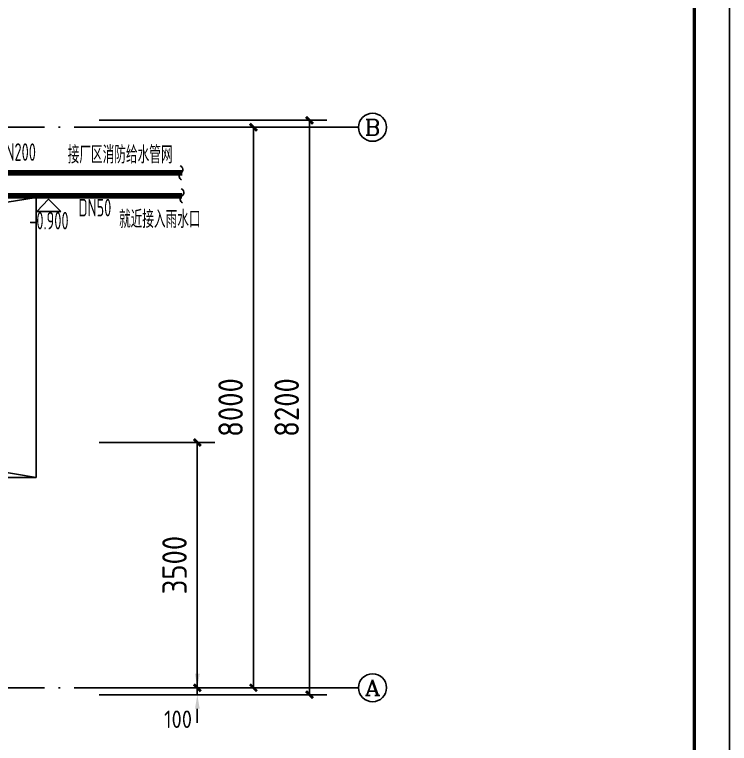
# Model space of a CAD drawing. Extents: x 84552 to 1115094, y -331058 to 102248.
# Drawn here: x 194297 to 204498, y 63624 to 74028 of the extents above; entities that cross this region are included whole.
import ezdxf
from ezdxf.enums import TextEntityAlignment as Align

# ---------------------------------------------------------------- set-up
doc = ezdxf.new("R2010")
doc.units = 0
doc.header["$LTSCALE"] = 1000
doc.header["$MEASUREMENT"] = 0
doc.linetypes.add('DOTE', pattern=[2.42, 2, -0.2, 0.02, -0.2])
for name, color, linetype in [('AXIS', 3, 'Continuous'), ('AXIS_TEXT', 7, 'Continuous'), ('DOTE', 1, 'Continuous'), ('EQUIP_给水', 7, 'Continuous'), ('PUB_DIM', 3, 'Continuous'), ('STAIR', 2, 'Continuous'), ('消防喷淋', 1, 'Continuous')]:
    doc.layers.add(name, color=color, linetype=linetype)
doc.layers.add('给水管', color=3, linetype='Continuous', lineweight=100)
doc.layers.add('雨水管道', color=7, linetype='Continuous', lineweight=100)
doc.styles.add('_TCH_AXIS', font='COMPLEX', dxfattribs={"bigfont": 'GBCBIG'})
doc.styles.add('COMPLEX', font='COMPLEX')
doc.styles.add('sceie', font='sceie.shx', dxfattribs={"width": 0.7, "bigfont": 'sceic.shx'})
doc.styles.get("Standard").update_dxf_attribs({"font": 'gbenor.shx', "bigfont": 'gbcbig.shx'})
doc.dimstyles.new('_TCH_ARCH&&100', dxfattribs={"dimtxt": 250, "dimasz": 200, "dimexe": 250, "dimexo": 300, "dimgap": 150, "dimtad": 1, "dimtoh": 1, "dimdec": 0, "dimzin": 0, "dimdsep": 46, "dimtxsty": 'Standard', "dimcen": 0.09, "dimclrt": 7, "dimazin": 2, "dimtfac": 1, "dimtdec": 0, "dimtix": 1, "dimtmove": 2, "dimatfit": 3, "dimfxl": 0, "dimtolj": 1, "dimtzin": 0, "dimarcsym": 0})
doc.dimstyles.get("Standard").update_dxf_attribs({"dimscale": 100, "dimtxt": 3.5, "dimasz": 1, "dimexe": 2.5, "dimexo": 3, "dimgap": 1.5, "dimtad": 1, "dimdec": 0, "dimzin": 0, "dimdsep": 46, "dimtxsty": 'Standard', "dimblk": 'ARCHTICK', "dimcen": 0.09, "dimadec": 0, "dimazin": 0, "dimtfac": 1, "dimtdec": 0, "dimtix": 1, "dimtmove": 2, "dimatfit": 3, "dimfxl": 0, "dimtolj": 1, "dimtzin": 0, "dimarcsym": 0})

# ---------------------------------------------------------------- blocks, each defined once
blk = doc.blocks.new('_ArchTick')
at = {"color": 0, "linetype": 'ByBlock', "const_width": 0.4}
blk.add_lwpolyline([(-0.5, -0.5), (0.5, 0.5)], dxfattribs=at)
blk = doc.blocks.new('*D1275')
at = {"color": 0, "lineweight": -2}
for p, q in [((195505, 67919), (197155, 67919)), ((196905, 64419), (196905, 67919)), ((195505, 64419), (197155, 64419))]:
    blk.add_line(p, q, dxfattribs=at)
at = {"layer": 'Defpoints', "color": 0}
for p in [(195205, 67919), (196905, 67919), (195205, 64419)]:
    blk.add_point(p, dxfattribs=at)
at = {"color": 0, "lineweight": -2, "xscale": 100, "yscale": 100, "zscale": 100}
for p, rotation in [((196905, 67919), 90), ((196905, 64419), 270)]:
    blk.add_blockref('_ArchTick', p, dxfattribs=dict(at, rotation=rotation))
at = {"color": 0, "insert": (196580, 66169), "char_height": 350, "attachment_point": 5, "rotation": 90}
blk.add_mtext('\\A1;3500', dxfattribs=at)
blk = doc.blocks.new('*D1276')
at = {"layer": 'Defpoints', "color": 0}
for p in [(195205, 64419), (196905, 64419), (195205, 64319)]:
    blk.add_point(p, dxfattribs=at)
at = {"layer": 'PUB_DIM', "color": 0, "lineweight": -2}
for p, q in [((196905, 64619), (196905, 64819)), ((195505, 64419), (197155, 64419)), ((196905, 64319), (196905, 64419)), ((195505, 64319), (197155, 64319)), ((196905, 64119), (196905, 63919))]:
    blk.add_line(p, q, dxfattribs=at)
at = {"layer": 'PUB_DIM', "color": 0}
for points in [[(196872, 64619), (196939, 64619), (196905, 64419)], [(196872, 64119), (196939, 64119), (196905, 64319)]]:
    blk.add_solid(points, dxfattribs=at)
at = {"layer": 'PUB_DIM', "color": 7, "insert": (196630, 63969), "char_height": 250, "attachment_point": 5}
blk.add_mtext('\\A1;100', dxfattribs=at)
blk = doc.blocks.new('*D1288')
at = {"color": 0, "lineweight": -2}
for p, q in [((195505, 72419), (197955, 72419)), ((197705, 64419), (197705, 72419)), ((195505, 64419), (197955, 64419))]:
    blk.add_line(p, q, dxfattribs=at)
at = {"layer": 'Defpoints', "color": 0}
for p in [(195205, 72419), (197705, 72419), (195205, 64419)]:
    blk.add_point(p, dxfattribs=at)
at = {"color": 0, "lineweight": -2, "xscale": 100, "yscale": 100, "zscale": 100}
for p, rotation in [((197705, 72419), 90), ((197705, 64419), 270)]:
    blk.add_blockref('_ArchTick', p, dxfattribs=dict(at, rotation=rotation))
at = {"color": 0, "insert": (197380, 68419), "char_height": 350, "attachment_point": 5, "rotation": 90}
blk.add_mtext('\\A1;8000', dxfattribs=at)
blk = doc.blocks.new('*D1289')
at = {"color": 0, "lineweight": -2}
for p, q in [((195505, 72519), (198755, 72519)), ((198505, 64319), (198505, 72519)), ((195505, 64319), (198755, 64319))]:
    blk.add_line(p, q, dxfattribs=at)
at = {"layer": 'Defpoints', "color": 0}
for p in [(195205, 72519), (198505, 72519), (195205, 64319)]:
    blk.add_point(p, dxfattribs=at)
at = {"color": 0, "lineweight": -2, "xscale": 100, "yscale": 100, "zscale": 100}
for p, rotation in [((198505, 72519), 90), ((198505, 64319), 270)]:
    blk.add_blockref('_ArchTick', p, dxfattribs=dict(at, rotation=rotation))
at = {"color": 0, "insert": (198180, 68419), "char_height": 350, "attachment_point": 5, "rotation": 90}
blk.add_mtext('\\A1;8200', dxfattribs=at)
blk = doc.blocks.new('_AXISO')
blk.add_circle((0, 0), 0.5)
at = {"layer": 'AXIS_TEXT', "style": 'COMPLEX'}
blk.add_attdef('A', text='', height=0.56, dxfattribs=at).set_placement((-0.25, -0.28), (0.25, -0.28), align=Align.FIT)
blk = doc.blocks.new('$TwtSys$00000132')
at = {"elevation": 0}
blk.add_lwpolyline([(7, -101, -0.575183), (0, 0, 0.604745), (-11, 101, 16.924828)], format="xyb", dxfattribs=at)

msp = doc.modelspace()

# ---------------------------------------------------------------- linework, layer by layer
at = {"color": 0}
for p, q in [((204498.1, 97934.7), (204498.1, 55934.7)), ((204498.1, 55934.7), (204498.1, 97934.7))]:
    msp.add_line(p, q, dxfattribs=at)
at = {"ltscale": 200}
for p, q in [((194781.3, 71393.1), (194616.6, 71216)), ((194781.3, 71393.1), (194958.5, 71216)), ((194616.6, 71216), (194958.5, 71216))]:
    msp.add_line(p, q, dxfattribs=at)
at = {"color": 0, "const_width": 50}
msp.add_lwpolyline([(175298.1, 56434.7), (175298.1, 96684.7), (203998.1, 96684.7), (203998.1, 56434.7)], close=True, dxfattribs=at)
at = {"layer": 'AXIS', "color": 0}
for p, q in [((195205.3, 72419), (199205.3, 72419)), ((195205.3, 64419), (199205.3, 64419))]:
    msp.add_line(p, q, dxfattribs=at)
at = {"layer": 'DOTE', "linetype": 'DOTE'}
for p, q in [((178205.3, 72419), (195205.3, 72419)), ((178205.3, 64419), (195205.3, 64419))]:
    msp.add_line(p, q, dxfattribs=at)
at = {"layer": 'STAIR'}
for p, q in [((192805.3, 71419), (194605.3, 71419)), ((192805.3, 71119), (194605.3, 71419)), ((194605.3, 71419), (194605.3, 67419)), ((192805.3, 67719), (194605.3, 67419)), ((192805.3, 67419), (194605.3, 67419))]:
    msp.add_line(p, q, dxfattribs=at)
at = {"layer": '消防喷淋', "ltscale": 200, "const_width": 80, "flags": 128}
msp.add_lwpolyline([(196692.7, 71769), (190605.4, 71769)], dxfattribs=at)
at = {"layer": '雨水管道', "color": 4, "linetype": 'ByBlock', "const_width": 80, "flags": 128}
msp.add_lwpolyline([(192101.6, 71441.3), (196686.9, 71441.3)], dxfattribs=at)

# ---------------------------------------------------------------- block references
at = {"layer": 'AXIS', "color": 0}
ref = msp.add_blockref('_AXISO', (199405.3, 72419), dxfattribs=dict(at, xscale=400, yscale=400, zscale=400))
ref.add_attrib('A', 'B', dxfattribs={"layer": 'AXIS_TEXT', "color": 0, "height": 226.3, "style": '_TCH_AXIS', "width": 1.235294}).set_placement((199292.1, 72305.8), (199518.4, 72305.8), align=Align.FIT)
ref = msp.add_blockref('_AXISO', (199405.3, 64419), dxfattribs=dict(at, xscale=400, yscale=400, zscale=400))
ref.add_attrib('A', 'A', dxfattribs={"layer": 'AXIS_TEXT', "color": 0, "height": 226.3, "style": '_TCH_AXIS', "width": 1.166667}).set_placement((199292.1, 64305.8), (199518.4, 64305.8), align=Align.FIT)
at = {"layer": 'EQUIP_给水'}
for p in [(196671.7, 71769, 0), (196686.7, 71441.3, 0)]:
    msp.add_blockref('$TwtSys$00000132', p, dxfattribs=at)

# ---------------------------------------------------------------- texts
at = {"layer": '给水管', "color": 0, "lineweight": -3, "ltscale": 200, "style": 'sceie', "width": 0.7}
msp.add_text('DN200', height=250, rotation=0.00175, dxfattribs=at).set_placement((194039, 71940))
for s, p in [('接厂区消防给水管网', (195055.5, 71902.5, 0)), ('DN50', (195210.1, 71146.5)), ('-0.900', (194506.2, 70961.4)), ('就近接入雨水口', (195787.2, 70981.3, 0))]:
    msp.add_text(s, height=250, dxfattribs=at).set_placement(p)

# ---------------------------------------------------------------- dimensions: what is measured, and where the dimension line sits
at = {"color": 0}
for p1, p2, distance, picture, middle in [((195205.3, 64319), (195205.3, 72519), -3300, '*D1289', (198180.3, 68419)), ((195205.3, 64419), (195205.3, 72419), -2500, '*D1288', (197380.3, 68419)), ((195205.3, 64419), (195205.3, 67919), -1700, '*D1275', (196580.3, 66169))]:
    dim = msp.add_aligned_dim(p1=p1, p2=p2, distance=distance, dimstyle='Standard', override={"dimfxl": 100}, dxfattribs=at)
    dim.commit()
    dim.dimension.update_dxf_attribs({"geometry": picture, "text_midpoint": middle})
at = {"layer": 'PUB_DIM', "color": 0}
dim = msp.add_linear_dim(base=(196905.3, 64419), p1=(195205.3, 64319), p2=(195205.3, 64419), angle=90, dimstyle='_TCH_ARCH&&100', dxfattribs=at)
dim.commit()
dim.dimension.update_dxf_attribs({"geometry": '*D1276', "text_midpoint": (196630.3, 63969), "dimtype": 161})

doc.saveas('drawing.dxf')
